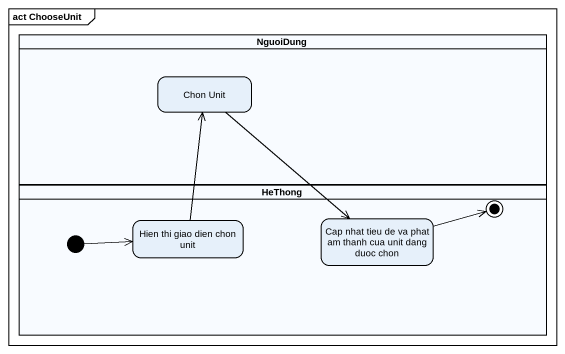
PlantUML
@startuml
mainframe act ChooseUnit
hide empty description
state NguoiDung <<partition>> {
  state "Chon Unit" as Chon_Unit
}
state HeThong <<partition>> {
  state "Hien thi giao dien chon unit" as Hien_thi_giao_dien_chon_unit
  state "Cap nhat tieu de va phat am thanh cua unit dang duoc chon" as Cap_nhat_tieu_de_va_phat_am
  Cap_nhat_tieu_de_va_phat_am -right-> [*]
  [*] -right-> Hien_thi_giao_dien_chon_unit
}
Chon_Unit --> Cap_nhat_tieu_de_va_phat_am
Hien_thi_giao_dien_chon_unit -up-> Chon_Unit
@enduml
